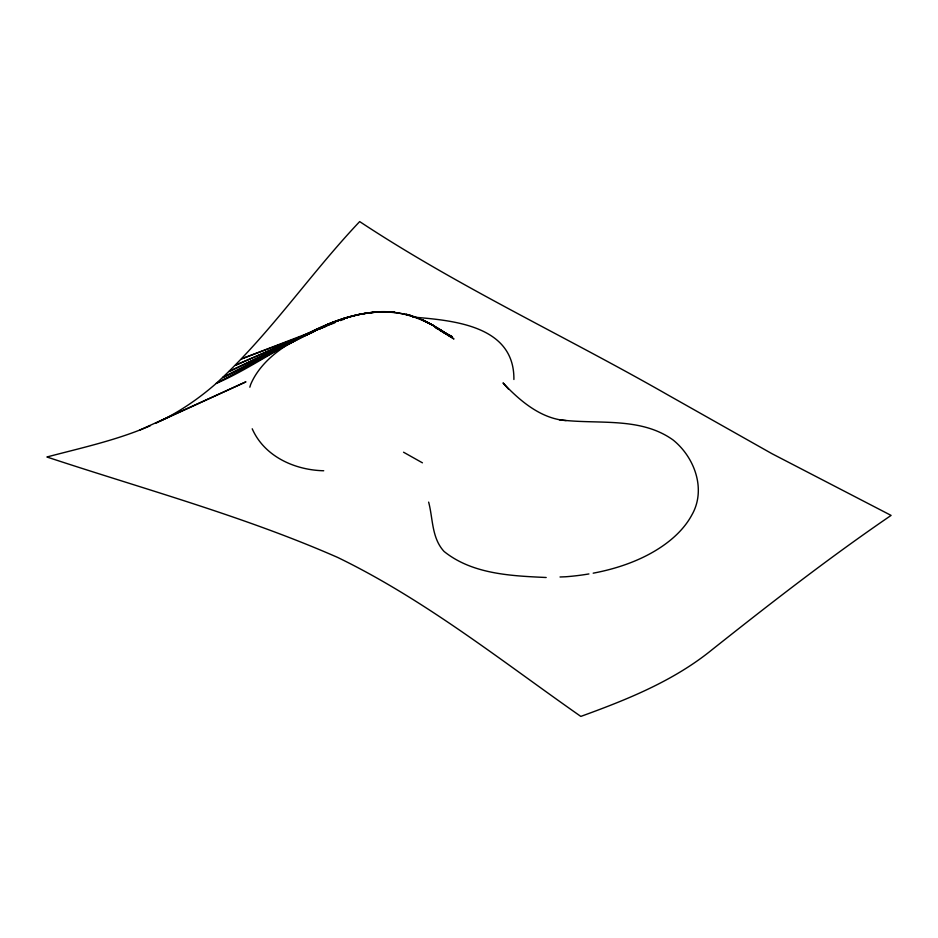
<?xml version="1.0" encoding="UTF-8"?>
<svg xmlns="http://www.w3.org/2000/svg" width="938" height="938" viewBox="0 0 938 938"><rect width="100%" height="100%" fill="white"/><g stroke="black" fill="none" stroke-linecap="round" stroke-linejoin="round"><path stroke-width="1.41" d="M249.848 387.206L250.681 384.439A155.567 89.814 0 0 1 286.747 345.254L300.676 337.457L311.041 332.99M412.04 316.012C340.131 295.704 276.347 357.812 216.174 383.443C197.977 399.389 177.716 413.06 155.743 423.261M318.193 329.215L222.669 377.604L306.996 334.057L331.946 322.637L349.534 316.763L338.231 320.55L306.996 334.057L216.174 383.443C269.569 334.702 310.056 273.943 359.676 221.591C458.236 286.735 565.532 336.402 667.868 394.933L771.974 453.699L891.1 515.408C829.509 557.465 770.626 603.228 712.235 649.565C673.672 680.988 627.112 699.631 580.821 716.409C501.56 660.973 425.09 599.828 337.61 557.407C243.657 516.181 144.171 489.179 46.9 456.994C81.712 447.801 117.238 440.121 150.373 425.688M302.927 336.156C325.709 324.337 349.886 314.371 375.669 312.002C404.477 309.364 431.41 322.191 453.945 338.993L439.57 330.106M300.617 337.399L331.946 322.637L338.231 320.55L306.996 334.057M161.102 420.681L245.932 381.836L139.61 430.143M314.722 331.22L235.368 365.292L318.088 329.308L229.06 371.554L313.257 331.184L325.451 326.436M330.88 324.314L334.936 322.731M323.481 327.327L319.424 328.722L323.376 327.198M326.002 326.178L329.953 324.642M340.471 320.562L344.422 319.037M325.568 325.345C347.33 315.86 371.143 310.032 394.98 312.342L377.791 311.862L360.544 314.054L343.238 318.557M321.429 328.159L241.594 358.855L312.753 332.263M319.424 328.722L325.486 326.6M560.021 576.987L565.555 576.776A153.234 88.465 0 0 0 588.912 573.939M546.186 577.503C511.304 575.885 472.389 574.279 444.037 551.427C431.586 537.884 433.063 518.749 428.643 502.111M559.341 419.743C597.236 424.785 639.951 416.308 672.992 439.91C694.683 457.287 706.502 489.624 691.787 515.079A155.556 89.814 0 0 1 651.558 552.904A149.728 86.437 0 0 1 603.017 571.113A153.234 88.465 0 0 1 593.191 573.177M412.697 317.067C453.289 320.421 514.528 325.498 513.895 379.491M323.716 470.759C294.731 470.09 264.399 456.525 252.216 428.795M566.106 420.599C540.851 418.735 519.711 400.714 503.038 382.915L508.595 389.235M411.465 315.883L405.99 314.253C422.71 318.158 437.425 327.362 451.284 337.129L440.532 330.235L452.057 336.648L439.617 330.141M436.088 328.112L441.223 330.645M442.619 332.017L452.386 337.129L434.775 327.139M403.551 452.222L422.428 462.821M428.385 322.836L422.956 320.069L434.294 325.978L428.385 322.836"/></g></svg>
